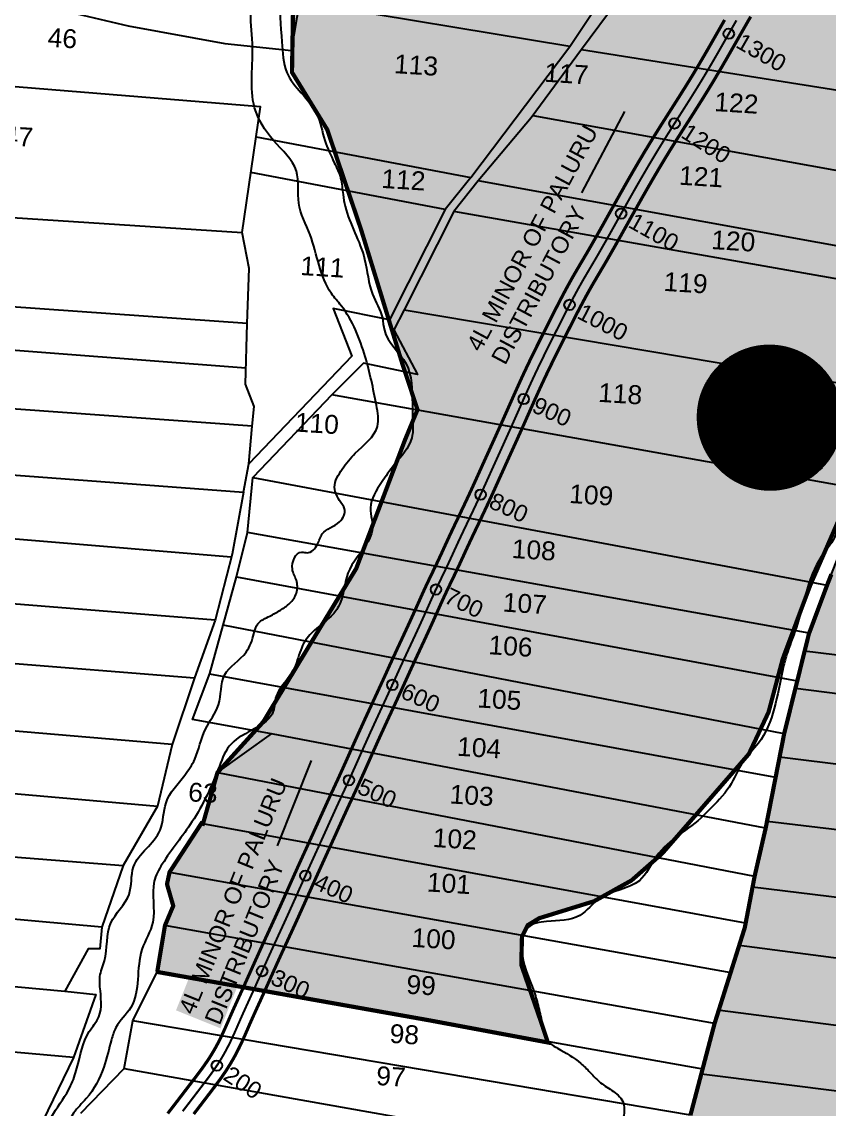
# Model space of a CAD drawing. Header units: inches. Extents: x 201618 to 222325, y 1599056 to 1612709.
# Drawn here: x 203274 to 204045, y 1603898 to 1604936 of the extents above; entities that cross this region are included whole.
import ezdxf
from ezdxf.enums import TextEntityAlignment as Align

# ---------------------------------------------------------------- set-up
doc = ezdxf.new("R2010")
doc.units = ezdxf.units.IN
doc.header["$LTSCALE"] = 15
doc.header["$MEASUREMENT"] = 0
doc.header["$PDMODE"] = 32
doc.header["$PDSIZE"] = 10
doc.linetypes.add('HIDDEN2', pattern=[0.1875, 0.125, -0.0625])
for name, color, linetype in [('CANAL1', 7, 'Continuous'), ('CHANAGE', 1, 'Continuous'), ('PAPER SIZE', 5, 'Continuous'), ('PLOTS', 7, 'Continuous'), ('PLOTS NO', 7, 'Continuous'), ('STREAMS', 4, 'Continuous'), ('STRUCTURE', 5, 'Continuous'), ('text2', 7, 'Continuous'), ('WUA-12', 3, 'Continuous')]:
    doc.layers.add(name, color=color, linetype=linetype)
doc.styles.get("Standard").update_dxf_attribs({"font": 'arial.ttf'})
doc.dimstyles.get("Standard").update_dxf_attribs({"dimtxt": 0.18, "dimasz": 0.18, "dimexe": 0.18, "dimexo": 0.0625, "dimgap": 0.09, "dimtad": 0, "dimtih": 1, "dimtoh": 1, "dimdec": 4, "dimzin": 0, "dimdsep": 46, "dimtxsty": 'Standard', "dimcen": 0.09, "dimadec": 0, "dimazin": 0, "dimtfac": 1, "dimtdec": 4, "dimtofl": 0, "dimtmove": 0, "dimatfit": 3, "dimfxl": 1, "dimtolj": 1, "dimtzin": 0, "dimarcsym": 0})

msp = doc.modelspace()

# ---------------------------------------------------------------- hatches: boundary and pattern name
at = {"layer": 'PLOTS NO', "true_color": 0xcd6928}
h = msp.add_hatch(color=32, dxfattribs=at)
h.dxf.hatch_style = 1
h.paths.add_polyline_path([(203403.4792078824, 1604029.39701466), (203407.1824912414, 1604051.564550071), (203410.8857746003, 1604073.732085483), (203418.7777385578, 1604092.390297798), (203412.7945276987, 1604113.123952558), (203415.2614670072, 1604124.584582208), (203445.6656952008, 1604171.164133166), (203447.1641747279, 1604170.701841444), (203460.9345724219, 1604219.497425245), (203504.6687471306, 1604267.857852661), (203552.2960156502, 1604346.64676595), (203593.416758652, 1604414.135818905), (203640.0955105792, 1604537.0888179), (203651.9200885177, 1604565.649756405), (203637.4677901696, 1604609.312010241), (203597.8248120887, 1604738.172796123), (203565.7625910353, 1604832.731697375), (203532.1234427077, 1604887.36589218), (203533.3563339828, 1604962.531453642), (203546.6227276933, 1605024.730323747), (203559.6650930821, 1605058.543409118), (203591.1861221789, 1605128.753587354), (203603.8401617464, 1605201.927362708), (203669.5448765063, 1605189.912603107), (203709.4349789368, 1605239.545501075), (203773.1200132027, 1605309.712803261), (203783.1825248426, 1605315.951525025), (203840.1960550935, 1605293.26265428), (203967.486658081, 1605174.47343919), (203963.3288480068, 1605160.039172192), (204084.7619576422, 1605108.771442004), (204268.3004919514, 1605039.390304793), (204342.5987214673, 1605014.337416892), (204313.4806561317, 1604913.383322049), (204392.2769839355, 1604858.147866791), (204221.1492143806, 1604898.371155323), (204206.5938174762, 1604848.671131577), (204181.4521370631, 1604850.070725363), (204160.2461851756, 1604774.222200753), (204149.4284195536, 1604735.529688087), (204141.1129486158, 1604705.787274004), (204132.7923303738, 1604676.026449267), (204129.035137501, 1604662.587885529), (204111.5862837322, 1604600.177585745), (204106.282893498, 1604582.36612948), (204093.8939198914, 1604540.75771452), (204078.5373414583, 1604489.182587467), (204074.3930174879, 1604481.998888515), (204057.2577628408, 1604467.96331112), (204026.9347347307, 1604398.502289399), (204000.5711528491, 1604328.017436372), (203987.0260671049, 1604277.151171261), (203968.2419310131, 1604237.297444165), (203937.5942076603, 1604202.055017652), (203885.4412021179, 1604142.28595133), (203856.1116004925, 1604116.595093012), (203820.5206748047, 1604096.832974895), (203768.122959521, 1604080.628467583), (203757.2478816032, 1604074.041007572), (203751.6456184046, 1604062.842508895), (203750.9865575409, 1604036.163701821), (203771.4195750773, 1603977.12433466), (203776.3227846615, 1603962.135643393), (203663.7789395435, 1603983.133733543)])
at = {"layer": 'PLOTS NO', "true_color": 0xa953a0}
h = msp.add_hatch(dxfattribs=at)
h.set_pattern_fill('ANSI31', color=215)
h.set_pattern_definition([(45, (0, 0), (-0.08838834764831843, 0.08838834764831845), [])])
edge = h.paths.add_edge_path()
edge.add_line((204408.4109965692, 1603888.136657689), (204433.9324360191, 1603811.506721493))
edge.add_line((204433.9324360191, 1603811.506721493), (204445.4355968093, 1603775.740724046))
edge.add_line((204445.4355968093, 1603775.740724046), (204434.4125129328, 1603733.967673386))
edge.add_line((204434.4125129328, 1603733.967673386), (204416.6790060716, 1603690.243345358))
edge.add_line((204416.6790060716, 1603690.243345358), (204402.9465899954, 1603629.211749332))
edge.add_line((204402.9465899954, 1603629.211749332), (204249.4489910212, 1603653.471326921))
edge.add_line((204249.4489910212, 1603653.471326921), (204076.0097736082, 1603677.431965334))
edge.add_line((204076.0097736082, 1603677.431965334), (203863.0870361079, 1603700.06354438))
edge.add_line((203863.0870361079, 1603700.06354438), (203865.8391801077, 1603710.79586893))
edge.add_line((203865.8391801077, 1603710.79586893), (203884.1530877058, 1603754.531800004))
edge.add_line((203884.1530877058, 1603754.531800004), (203896.6758693858, 1603797.74127863))
edge.add_line((203896.6758693858, 1603797.74127863), (203901.1617680297, 1603814.546502664))
edge.add_line((203901.1617680297, 1603814.546502664), (203908.5256327533, 1603842.133259804))
edge.add_line((203908.5256327533, 1603842.133259804), (203912.3886307081, 1603874.111298695))
edge.add_line((203912.3886307081, 1603874.111298695), (203912.4545904928, 1603892.76280801))
edge.add_line((203912.4545904928, 1603892.76280801), (203924.0786712045, 1603936.870452427))
edge.add_line((203924.0786712045, 1603936.870452427), (203935.5299873676, 1603980.322540721))
edge.add_line((203935.5299873676, 1603980.322540721), (203950.8646415207, 1604028.907185661))
edge.add_line((203950.8646415207, 1604028.907185661), (203959.0264238913, 1604054.766086331))
edge.add_line((203959.0264238913, 1604054.766086331), (203964.3427576362, 1604071.609778063))
edge.add_line((203964.3427576362, 1604071.609778063), (203965.1703212246, 1604075.933408108))
edge.add_line((203965.1703212246, 1604075.933408108), (203971.7646935178, 1604110.385898013))
edge.add_line((203971.7646935178, 1604110.385898013), (203973.7586715902, 1604120.803494466))
edge.add_line((203973.7586715902, 1604120.803494466), (203984.2462851453, 1604166.432018011))
edge.add_line((203984.2462851453, 1604166.432018011), (203985.5643405611, 1604173.152775778))
edge.add_line((203985.5643405611, 1604173.152775778), (203993.7943605193, 1604215.117605099))
edge.add_line((203993.7943605193, 1604215.117605099), (203997.538169686, 1604234.207268731))
edge.add_line((203997.538169686, 1604234.207268731), (204001.9201921612, 1604256.551178732))
edge.add_line((204001.9201921612, 1604256.551178732), (204012.7158218905, 1604300.059298786))
edge.add_line((204012.7158218905, 1604300.059298786), (204014.4659471045, 1604307.11258422))
edge.add_line((204014.4659471045, 1604307.11258422), (204021.4878099224, 1604335.41181809))
edge.add_line((204021.4878099224, 1604335.41181809), (204025.5086165238, 1604351.724800824))
edge.add_line((204025.5086165238, 1604351.724800824), (204042.9704707691, 1604398.41126031))
edge.add_line((204042.9704707691, 1604398.41126031), (204046.9885168455, 1604408.665841831))
edge.add_line((204046.9885168455, 1604408.665841831), (204069.9502530504, 1604467.267209586))
edge.add_line((204069.9502530504, 1604467.267209586), (204078.5373414583, 1604489.182587467))
edge.add_line((204078.5373414583, 1604489.182587467), (204093.8939198914, 1604540.75771452))
edge.add_line((204093.8939198914, 1604540.75771452), (204106.282893498, 1604582.36612948))
edge.add_line((204106.282893498, 1604582.36612948), (204111.5862837322, 1604600.177585745))
edge.add_line((204111.5862837322, 1604600.177585745), (204129.035137501, 1604662.587885529))
edge.add_line((204129.035137501, 1604662.587885529), (204141.1129486158, 1604705.787274004))
edge.add_line((204141.1129486158, 1604705.787274004), (204149.4284195536, 1604735.529688087))
edge.add_line((204149.4284195536, 1604735.529688087), (204160.2461851756, 1604774.222200753))
edge.add_line((204160.2461851756, 1604774.222200753), (204181.4521370631, 1604850.070725363))
edge.add_line((204181.4521370631, 1604850.070725363), (204206.5938174762, 1604848.671131577))
edge.add_line((204206.5938174762, 1604848.671131577), (204221.1492143806, 1604898.371155323))
edge.add_line((204221.1492143806, 1604898.371155323), (204392.2769839355, 1604858.147866791))
edge.add_line((204392.2769839355, 1604858.147866791), (204505.3822716055, 1604807.076459691))
edge.add_line((204505.3822716055, 1604807.076459691), (204510.082075437, 1604804.131471406))
edge.add_line((204510.082075437, 1604804.131471406), (204458.8038293647, 1604702.892391728))
edge.add_line((204458.8038293647, 1604702.892391728), (204428.8066438304, 1604619.868027927))
edge.add_line((204428.8066438304, 1604619.868027927), (204400.5401281941, 1604502.250266514))
edge.add_line((204400.5401281941, 1604502.250266514), (204375.1165398597, 1604400.280963843))
edge.add_line((204375.1165398597, 1604400.280963843), (204354.5196176071, 1604291.323992863))
edge.add_line((204354.5196176071, 1604291.323992863), (204353.7974534276, 1604218.062563812))
edge.add_line((204353.7974534276, 1604218.062563812), (204358.4977489732, 1604133.772619844))
edge.add_line((204358.4977489732, 1604133.772619844), (204362.1087337751, 1604037.414090835))
edge.add_line((204362.1087337751, 1604037.414090835), (204380.8605806378, 1603959.268444286))
edge.add_line((204380.8605806378, 1603959.268444286), (204406.4979007221, 1603892.863987248))
edge.add_line((204406.4979007221, 1603892.863987248), (204409.1349637005, 1603886.966938934))
at = {"layer": 'text2'}
h = msp.add_hatch(dxfattribs=at)
h.set_pattern_fill('ANSI31', color=5)
h.set_pattern_definition([(45, (13124.8868216023, -8120.45957725984), (-0.08838834764831845, 0.08838834764831845), [])])
edge = h.paths.add_edge_path()
edge.add_arc((203988.32004382, 1604558.151076754), 69.0505029340287, 0, 360)
h.paths.add_polyline_path([(203909.6570151706, 1604527.127884394), (204066.9830724694, 1604527.127884394), (204066.9830724694, 1604589.174269114), (203909.6570151706, 1604589.174269114)], flags=9)

# ---------------------------------------------------------------- linework, layer by layer
at = {"layer": 'CANAL1', "color": 200, "linetype": 'ByBlock', "ltscale": 40, "const_width": 3}
for points in [[(203413.5050415152, 1603894.40010785), (203416.678507264, 1603898.510029014), (203419.8465327952, 1603902.619138321), (203422.4579235684, 1603906.013271057), (203426.1594013922, 1603910.837075587), (203429.314685605, 1603914.95789526), (203432.4682849921, 1603919.080772697), (203435.6247069414, 1603923.207930503), (203437.6329020691, 1603925.832362513), (203441.9041707183, 1603931.429127473), (203444.9579239108, 1603935.499084355), (203447.9041811718, 1603939.540227565), (203452.0109931314, 1603945.483214986), (203453.4686847205, 1603947.716720133), (203456.0837404575, 1603951.92189926), (203458.5706863123, 1603956.177447665), (203460.9386211897, 1603960.490716371), (203463.7419787534, 1603965.97075629), (203465.3697029515, 1603969.358421577), (203467.4744024632, 1603973.940659849), (203469.540321772, 1603978.600926788), (203471.6031682441, 1603983.335815029), (203473.795558991, 1603988.359478954), (203475.8264296673, 1603992.936125579), (203477.9787429017, 1603997.715106099), (203480.1394323632, 1604002.467595084), (203482.2994156201, 1604007.200887957), (203484.1430270039, 1604011.247265121), (203486.5807346281, 1604016.628480218), (203488.7091043647, 1604021.351508684), (203490.8362127502, 1604026.0859223), (203492.9617292532, 1604030.822389801), (203494.389105304, 1604034.00195997), (203497.2285947741, 1604040.314559925), (203499.371793723, 1604045.0629418), (203501.5240348323, 1604049.812777672), (203504.7273488967, 1604056.839316031), (203505.8561302829, 1604059.30145027), (203508.0301572434, 1604064.027644548), (203510.2097087469, 1604068.754424163), (203512.3832410414, 1604073.467927657), (203515.1845971337, 1604079.560772763), (203516.7051083159, 1604082.88345999), (203518.8521304311, 1604087.595874578), (203520.9904637996, 1604092.312038638), (203523.1211697229, 1604097.032664698), (203525.467922839, 1604102.254830466), (203527.3661625094, 1604106.494178968), (203529.483736132, 1604111.231767623), (203531.6044915557, 1604115.975767072), (203533.7355088757, 1604120.732063776), (203535.696167451, 1604125.09027705), (203538.0250433382, 1604130.238085653), (203540.1806139164, 1604134.980881213), (203542.3374247556, 1604139.71359863), (203544.4955840817, 1604144.444391735), (203546.0638398998, 1604147.883522099), (203548.800074556, 1604153.894077234), (203550.9462130534, 1604158.617790788), (203553.0899127782, 1604163.343981709), (203555.2309421124, 1604168.071744356), (203556.3837735915, 1604170.620353337), (203559.5093123345, 1604177.534572166), (203561.65899965, 1604182.281178641), (203563.8192439178, 1604187.03143769), (203566.7559419161, 1604193.438925934), (203568.1820519855, 1604196.524559325), (203570.3747078805, 1604201.245510691), (203572.570452285, 1604205.963394319), (203574.7488277125, 1604210.654904515), (203577.2615067421, 1604216.107434078), (203579.0521705415, 1604220.034812279), (203581.179012269, 1604224.741616331), (203583.2959382621, 1604229.461443596), (203585.4098950292, 1604234.197918965), (203587.4641304268, 1604238.811557346), (203589.6332891791, 1604243.683322055), (203591.7556655838, 1604248.441063481), (203593.8855966597, 1604253.198577418), (203596.0269276409, 1604257.956200362), (203597.7205935684, 1604261.696123558), (203600.3530699008, 1604267.464184679), (203602.5326054781, 1604272.205681178), (203604.7175759674, 1604276.936436856), (203606.9044812812, 1604281.656385079), (203609.0942929143, 1604286.37507354), (203611.2816318756, 1604291.088313539), (203613.4611616297, 1604295.792000121), (203615.6328384084, 1604300.493393205), (203618.6753817957, 1604307.119263033), (203619.9453969951, 1604309.902334945), (203622.0932848317, 1604314.626089645), (203624.2386850284, 1604319.351859384), (203626.3973165207, 1604324.098164454), (203629.0441313398, 1604329.882812331), (203630.7550218241, 1604333.591567343), (203632.9509689494, 1604338.322650328), (203635.1498348377, 1604343.039512621), (203637.3506847499, 1604347.753085883), (203639.6091597012, 1604352.595759389), (203641.7244424491, 1604357.148129026), (203643.8949169124, 1604361.843849188), (203646.0510907823, 1604366.540158563), (203648.1911929123, 1604371.239735285), (203649.977655367, 1604375.197445095), (203652.4279272272, 1604380.674454642), (203654.5476235102, 1604385.422922435), (203656.6930633551, 1604390.198164546), (203658.8729959108, 1604394.980824438), (203660.3348589103, 1604398.132229127), (203663.3684234476, 1604404.521127181), (203665.6438595713, 1604409.234472742), (203667.9011869205, 1604413.897156914), (203671.1635339672, 1604420.709652477), (203672.3213793434, 1604423.172086199), (203674.4890985308, 1604427.843581961), (203676.6457747436, 1604432.541784283), (203678.8103804123, 1604437.271830506), (203681.5967834979, 1604443.323355918), (203683.2047224889, 1604446.773498176), (203685.4324914569, 1604451.506326501), (203687.6712196547, 1604456.223182562), (203689.9118237652, 1604460.921508736), (203692.3469421983, 1604466.021372334), (203694.3813784308, 1604470.290914559), (203696.6004119692, 1604474.967110173), (203698.8048553136, 1604479.64152874), (203700.9917939871, 1604484.317007103), (203702.9364910344, 1604488.514813289), (203705.3053887649, 1604493.685496101), (203707.4423180152, 1604498.392184402), (203709.5771022698, 1604503.118632365), (203711.7097099382, 1604507.849097894), (203713.2301318643, 1604511.218332912), (203716.0004602396, 1604517.337315398), (203718.1510414622, 1604522.073303519), (203720.3042179503, 1604526.808032524), (203722.4565982487, 1604531.538887224), (203724.6063644917, 1604536.266717668), (203726.7517029183, 1604540.992372144), (203728.8879693807, 1604545.710437059), (203731.0175399282, 1604550.430957438), (203733.8417334786, 1604556.726486264), (203735.2490370229, 1604559.881249227), (203737.357020056, 1604564.623715933), (203739.4604476612, 1604569.366514383), (203741.5675616078, 1604574.117114094), (203743.6860382272, 1604578.88168976), (203745.8145528191, 1604583.646059184), (203747.959069071, 1604588.412416539), (203750.123734434, 1604593.178805479), (203752.3124358962, 1604597.942648577), (203754.4269030945, 1604602.483621011), (203756.7741695872, 1604607.448780686), (203759.0427238829, 1604612.179406408), (203761.3308679938, 1604616.893048367), (203763.6358547618, 1604621.591792852), (203765.9546565659, 1604626.277113343), (203768.2842572089, 1604630.950479152), (203770.621651665, 1604635.613354895), (203772.9616738605, 1604640.262884392), (203775.3071079009, 1604644.911984863), (203776.6573300758, 1604647.586168076), (203780.0022723614, 1604654.204771035), (203782.3645372642, 1604658.859421317), (203784.7437800298, 1604663.516771021), (203787.1454406754, 1604668.174540111), (203789.5746793292, 1604672.829814812), (203792.0366882594, 1604677.479662307), (203794.5366904819, 1604682.121128035), (203797.0821835675, 1604686.755320758), (203800.1477096146, 1604692.202864869), (203802.3066790912, 1604695.950987693), (203804.9607982019, 1604700.484888626), (203807.6212982073, 1604704.982237298), (203810.2705324311, 1604709.4478193), (203812.8774361956, 1604713.862924796), (203815.4915954468, 1604718.338727289), (203818.0685199054, 1604722.799409397), (203820.6305100927, 1604727.276330019), (203823.1804611613, 1604731.767772534), (203825.7213224175, 1604736.27208779), (203828.2560540937, 1604740.787619239), (203830.7895091378, 1604745.316066535), (203833.3192904631, 1604749.846144099), (203835.8518935518, 1604754.382426099), (203837.4179164301, 1604757.18492129), (203840.9386834408, 1604763.470696201), (203843.4930389607, 1604768.014559204), (203846.0554914172, 1604772.555742817), (203848.6277686293, 1604777.094425735), (203851.2110733579, 1604781.629848158), (203853.8066102684, 1604786.161249186), (203856.4155858956, 1604790.687866751), (203859.0392086028, 1604795.208937545), (203861.678688536, 1604799.723696938), (203864.3352375712, 1604804.231378891), (203867.0100692558, 1604808.731215862), (203869.7043987422, 1604813.222438704), (203872.4197534705, 1604817.704789542), (203875.2937294884, 1604822.399035089), (203877.9129398531, 1604826.632296169), (203880.6844606079, 1604831.071462932), (203883.4676719086, 1604835.495534305), (203886.2589286481, 1604839.906039303), (203889.0549092616, 1604844.304994271), (203891.8510286007, 1604848.692402452), (203894.6485297945, 1604853.077380726), (203897.4381835565, 1604857.452587902), (203900.2201161166, 1604861.825325248), (203902.9903679679, 1604866.196457327), (203905.7456987492, 1604870.56794554), (203908.482882058, 1604874.941742748), (203911.1953529796, 1604879.314388891), (203915.1791155041, 1604885.822742904), (203916.5522112618, 1604888.093886506), (203919.1988869656, 1604892.512125783), (203921.8238881694, 1604896.942652388), (203924.4334764676, 1604901.389787439), (203927.0303617265, 1604905.85190028), (203929.6172632861, 1604910.327353357), (203932.1969102513, 1604914.814502714), (203934.7720417194, 1604919.3116984), (203937.346588387, 1604923.819353304), (203939.9194036139, 1604928.328966481), (203942.4959825207, 1604932.843642546), (203945.0825522224, 1604937.367750316)], [(203438.3170764316, 1603893.827728943), (203442.032698945, 1603898.669966981), (203445.1942728042, 1603902.799000968), (203448.3539312409, 1603906.929795648), (203451.5111946781, 1603911.058053656), (203453.5240979309, 1603913.688637487), (203457.8527000603, 1603919.360528138), (203461.0379346939, 1603923.605719809), (203464.2140720698, 1603927.962171013), (203468.6150068686, 1603934.330785014), (203470.3369211235, 1603936.969137585), (203473.2126717136, 1603941.593530933), (203475.9734876159, 1603946.317713283), (203478.6110269033, 1603951.122074998), (203481.6610212466, 1603957.08424371), (203483.4718459524, 1603960.852982912), (203485.7044463461, 1603965.713680088), (203487.85021169, 1603970.554062404), (203489.9386179626, 1603975.34761851), (203492.101441009, 1603980.303521046), (203494.0850000181, 1603984.773548975), (203496.2000772625, 1603989.469850976), (203498.3402790314, 1603994.177276783), (203500.4944357874, 1603998.897801717), (203502.3519729961, 1604002.974734879), (203504.8067434092, 1604008.393615911), (203506.9478005614, 1604013.144798801), (203509.0795103378, 1604017.889453968), (203511.2086449948, 1604022.633979337), (203512.634894696, 1604025.81104003), (203515.4630463327, 1604032.098420914), (203517.5949489023, 1604036.821775004), (203519.7316691327, 1604041.537357452), (203522.9166511033, 1604048.523683969), (203524.0312826944, 1604050.95495422), (203526.1999990029, 1604055.669603484), (203528.3718696248, 1604060.379705526), (203530.5499256025, 1604065.103019033), (203533.3634028663, 1604071.222227236), (203534.8982545458, 1604074.576251942), (203537.0597311072, 1604079.320392027), (203539.212617179, 1604084.068652549), (203541.357069025, 1604088.819733004), (203543.7160771611, 1604094.069169534), (203545.619815597, 1604098.320798458), (203547.7427889518, 1604103.070457058), (203549.8630941658, 1604107.813449342), (203551.9810447033, 1604112.540564799), (203553.926832549, 1604116.86572295), (203556.2399086236, 1604121.978607231), (203558.3840829478, 1604126.696328176), (203560.5366686708, 1604131.419774366), (203562.6915953759, 1604136.14347775), (203564.2611601002, 1604139.585477901), (203567.002647933, 1604145.60756274), (203569.1549958202, 1604150.344929726), (203571.3038663992, 1604155.082511289), (203573.4497974666, 1604159.821089256), (203574.6062264085, 1604162.377646662), (203577.7337682738, 1604169.2962953), (203579.8712651468, 1604174.015972845), (203582.0128848774, 1604178.725277556), (203584.9240580839, 1604185.077074066), (203586.3289667623, 1604188.116834616), (203588.5137341321, 1604192.8208014), (203590.7028409508, 1604197.524408523), (203592.9008699858, 1604202.258227169), (203595.4424932579, 1604207.773565922), (203597.2639309886, 1604211.768439131), (203599.4161598686, 1604216.531426185), (203601.5519902706, 1604221.293402086), (203603.6734293503, 1604226.046642126), (203605.7348695732, 1604230.676442654), (203607.904045939, 1604235.548246921), (203610.0152642278, 1604240.280963165), (203612.1316020207, 1604245.008114508), (203614.2553153494, 1604249.726594439), (203615.9274064316, 1604253.418876442), (203618.5364754912, 1604259.135649512), (203620.6971198193, 1604263.836048819), (203622.8694385711, 1604268.539411779), (203625.0512621096, 1604273.248392122), (203627.2359492157, 1604277.956029257), (203629.4232091561, 1604282.669098981), (203631.612708742, 1604287.394293348), (203633.7988220172, 1604292.126939539), (203636.8606182042, 1604298.794736967), (203638.1460617344, 1604301.611618045), (203640.2995592523, 1604306.347709869), (203642.4498958671, 1604311.084344655), (203644.5934364703, 1604315.797457316), (203647.2178686602, 1604321.533187669), (203648.9059741663, 1604325.192550915), (203651.0850814246, 1604329.887353059), (203653.276937121, 1604334.589177551), (203655.4726020863, 1604339.291637304), (203657.7408402987, 1604344.155240611), (203659.8704944092, 1604348.73853933), (203662.06010672, 1604353.475663332), (203664.2398645173, 1604358.22334028), (203666.4065128495, 1604362.981211377), (203668.220344633, 1604366.999554905), (203670.6842540607, 1604372.507048043), (203672.8007949029, 1604377.24843086), (203674.914216319, 1604381.952407514), (203677.0440666632, 1604386.625189609), (203678.4401410897, 1604389.634770873), (203681.4075190995, 1604395.884275494), (203683.6500523213, 1604400.529465881), (203685.9211388461, 1604405.220570694), (203689.2324660328, 1604412.135347523), (203690.4419947393, 1604414.707698145), (203692.6483513049, 1604419.462458543), (203694.8270582159, 1604424.208653548), (203696.9868424635, 1604428.928164113), (203699.7442165021, 1604434.916644082), (203701.3165382211, 1604438.290362636), (203703.5144102546, 1604442.959675821), (203705.7314682263, 1604447.630874112), (203707.9641005159, 1604452.312484162), (203710.3950578017, 1604457.403627666), (203712.4432991047, 1604461.70212665), (203714.6794969192, 1604466.414492745), (203716.9076474908, 1604471.139181375), (203719.1235586746, 1604475.876600361), (203721.1015089656, 1604480.146186711), (203723.5022221036, 1604485.386314217), (203725.6613210494, 1604490.141832328), (203727.8041390513, 1604494.886067141), (203729.9425092527, 1604499.629302935), (203731.4548681357, 1604502.980667088), (203734.2155196473, 1604509.078275733), (203736.3614704719, 1604513.804066838), (203738.5100572095, 1604518.528695782), (203740.6610391559, 1604523.256476267), (203742.8126020177, 1604527.988256751), (203744.9629273964, 1604532.72488746), (203747.1130272809, 1604537.473480495), (203749.2568934622, 1604542.225689343), (203752.0982665214, 1604548.559513736), (203753.5195377207, 1604551.745588097), (203755.6329362889, 1604556.500238485), (203757.7430809498, 1604561.258165597), (203759.8498771955, 1604566.008048996), (203761.953795956, 1604570.739863066), (203764.0643091932, 1604575.463939084), (203766.1836004807, 1604580.174231956), (203768.3156696291, 1604584.868847106), (203770.4647769118, 1604589.546511041), (203772.5330969055, 1604593.98837899), (203774.8317862301, 1604598.850783653), (203777.0557379492, 1604603.488399436), (203779.3049683873, 1604608.121878122), (203781.576300224, 1604612.752016607), (203783.866836602, 1604617.380224593), (203786.1736692402, 1604622.007915958), (203788.493878686, 1604626.636509268), (203790.8267065349, 1604631.271743889), (203793.1634442028, 1604635.903585789), (203794.5106699243, 1604638.571831924), (203797.8445864323, 1604645.168615124), (203800.1871668235, 1604649.784478682), (203802.5371375381, 1604654.384528568), (203804.899115782, 1604658.965337799), (203807.2779986497, 1604663.524113122), (203809.6786510959, 1604668.058080334), (203812.1059073276, 1604672.564486973), (203814.5623269967, 1604677.036517253), (203817.5282903854, 1604682.307135131), (203819.6021954105, 1604685.907580086), (203822.1976971095, 1604690.341347782), (203824.8284860959, 1604694.788472507), (203827.4819543691, 1604699.261191475), (203830.1235638044, 1604703.735075204), (203832.7856838593, 1604708.292993232), (203835.4068424458, 1604712.83024506), (203838.0060914275, 1604717.372273138), (203840.5865399093, 1604721.917433303), (203843.1512428425, 1604726.464013925), (203845.7032442521, 1604731.01031077), (203848.2436954479, 1604735.551263401), (203850.7809977741, 1604740.094796614), (203853.3146600059, 1604744.632975459), (203854.8720835699, 1604747.42007871), (203858.3803602315, 1604753.683554071), (203860.9192517286, 1604758.199908609), (203863.464596729, 1604762.710774352), (203866.0170439171, 1604767.214467965), (203868.5777670354, 1604771.710244604), (203871.1479379219, 1604776.197360526), (203873.7287265454, 1604780.675073156), (203876.3213010459, 1604785.142641157), (203878.9268277809, 1604789.599324519), (203881.5464713779, 1604794.044384636), (203884.1813947928, 1604798.477084407), (203886.8327593767, 1604802.896688335), (203889.501414193, 1604807.301949654), (203892.3262705116, 1604811.915964911), (203894.8994239942, 1604816.074787218), (203897.6313581165, 1604820.450547757), (203900.3820043849, 1604824.822855175), (203903.1484501925, 1604829.194156062), (203905.9274593909, 1604833.566409668), (203908.7170594144, 1604837.943588351), (203911.5094494207, 1604842.320550833), (203914.3073009823, 1604846.708613903), (203917.103930156, 1604851.104451892), (203919.8967387347, 1604855.511175839), (203922.6824093662, 1604859.930799941), (203925.4576107393, 1604864.365346936), (203928.2223500551, 1604868.822252486), (203932.265884496, 1604875.428257096), (203933.6884418327, 1604877.781211708), (203936.3809081622, 1604882.275891759), (203939.0520415093, 1604886.784281066), (203941.7011257105, 1604891.298723139), (203944.3309963304, 1604895.817513263), (203946.9444794598, 1604900.338953621), (203949.5443914244, 1604904.861352793), (203952.1335385579, 1604909.383025362), (203954.7135355946, 1604913.900223065), (203957.2910746055, 1604918.418111475), (203959.8662059006, 1604922.930250607), (203962.438247796, 1604927.428936269), (203965.0153072412, 1604931.921887879), (203967.5985738097, 1604936.404722028), (203969.9496904631, 1604940.461256452)]]:
    msp.add_lwpolyline(points, dxfattribs=at)
at = {"layer": 'CANAL1', "color": 1, "linetype": 'HIDDEN2', "ltscale": 15, "const_width": 2}
msp.add_lwpolyline([(203427.7660844342, 1603896.513345839), (203430.3875, 1603899.9205), (203434.0960501686, 1603904.753521284), (203437.2544792046, 1603908.878448114), (203440.4111081165, 1603913.005284172), (203443.5679508097, 1603917.13299208), (203445.5785, 1603919.7605), (203449.8784353893, 1603925.394827805), (203452.9979293024, 1603929.552402082), (203456.0591266208, 1603933.751199289), (203460.313, 1603939.907), (203461.902802922, 1603942.342928859), (203464.6482060855, 1603946.757715097), (203467.2720869641, 1603951.247580474), (203469.7748240465, 1603955.806395685), (203472.7015, 1603961.5275), (203474.420774452, 1603965.105702244), (203476.5894244047, 1603969.827169969), (203478.695266731, 1603974.577494596), (203480.7708931034, 1603979.34171677), (203482.9485, 1603984.3315), (203484.9557148427, 1603988.854837277), (203487.0894100821, 1603993.592478538), (203489.2398556973, 1603998.322435934), (203491.3969257038, 1604003.049344837), (203493.2475, 1604007.111), (203495.6937390186, 1604012.511048065), (203497.828452463, 1604017.248153743), (203499.957861544, 1604021.987688134), (203502.085187124, 1604026.728184569), (203503.512, 1604029.9065), (203506.3458205534, 1604036.206490419), (203508.4833713126, 1604040.942358402), (203510.6278519825, 1604045.675067562), (203513.822, 1604052.6815), (203514.9437064886, 1604055.128202245), (203517.1150781231, 1604059.848624016), (203519.2907891858, 1604064.567064845), (203521.4665833219, 1604069.285473345), (203524.274, 1604075.3915), (203525.8016814309, 1604078.729855966), (203527.9559307692, 1604083.458133302), (203530.1015404893, 1604088.190345593), (203532.239119374, 1604092.926198851), (203534.592, 1604098.162), (203536.4929890532, 1604102.407488713), (203538.6132625419, 1604107.15111234), (203540.7337928607, 1604111.894608207), (203542.8582767895, 1604116.636314287), (203544.8115, 1604120.978), (203547.1324759809, 1604126.108346442), (203549.2823484321, 1604130.838604694), (203551.4370467132, 1604135.566686498), (203553.5935897288, 1604140.293934743), (203555.1625, 1604143.7345), (203557.9013612445, 1604149.750819987), (203560.0506044368, 1604154.481360257), (203562.1968895887, 1604159.213246499), (203564.3403697895, 1604163.946416806), (203565.495, 1604166.499), (203568.6215403042, 1604173.415433733), (203570.7651323984, 1604178.148575743), (203572.9160643976, 1604182.878357623), (203575.84, 1604189.258), (203577.2555093739, 1604192.32069697), (203579.4442210063, 1604197.033156046), (203581.6366466179, 1604201.743901421), (203583.8248488492, 1604206.456565842), (203586.352, 1604211.9405), (203588.1580507651, 1604215.901625705), (203590.2975860688, 1604220.636521258), (203592.4239642664, 1604225.377422841), (203594.5416621898, 1604230.122280545), (203596.5995, 1604234.744), (203598.768667559, 1604239.615784488), (203600.8854649058, 1604244.361013323), (203603.0085993402, 1604249.103345963), (203605.1411214952, 1604253.8413974), (203606.824, 1604257.5575), (203609.444772696, 1604263.299917096), (203611.6148626487, 1604268.020864999), (203613.7935072693, 1604272.737924317), (203615.9778716954, 1604277.452388601), (203618.165121065, 1604282.165551398), (203620.3524205158, 1604286.87870626), (203622.5369351858, 1604291.593146735), (203624.7158302128, 1604296.310166372), (203627.768, 1604302.957), (203629.0457293647, 1604305.756976495), (203631.196422042, 1604310.486899757), (203633.3442904477, 1604315.21810202), (203635.4953764955, 1604319.947810885), (203638.131, 1604325.708), (203639.8304979952, 1604329.392059129), (203642.018025187, 1604334.105001693), (203644.2133859794, 1604338.814345086), (203646.4116434181, 1604343.522361594), (203648.675, 1604348.3755), (203650.7974684291, 1604352.943334178), (203652.9775118162, 1604357.65975626), (203655.1454776498, 1604362.381749422), (203657.2988528809, 1604367.110473331), (203659.099, 1604371.0985), (203661.5560906439, 1604376.590751342), (203663.6742092065, 1604381.335676647), (203665.803639837, 1604386.07528603), (203667.958531287, 1604390.803007024), (203669.3875, 1604393.8835), (203672.3879712735, 1604400.202701338), (203674.6469559463, 1604404.881969312), (203676.9111628833, 1604409.558863804), (203680.198, 1604416.4225), (203681.3816870413, 1604418.939892172), (203683.5687249178, 1604423.653020252), (203685.7364164797, 1604428.375218915), (203687.8986114379, 1604433.09999731), (203690.6705, 1604439.12), (203692.260630355, 1604442.531930406), (203694.4734508558, 1604447.233001161), (203696.7013439405, 1604451.927028337), (203698.9379621406, 1604456.616996449), (203701.371, 1604461.7125), (203703.4123387678, 1604465.996520604), (203705.6399544442, 1604470.690801459), (203707.8562514022, 1604475.390355058), (203710.0576763308, 1604480.096803732), (203712.019, 1604484.3305), (203714.4038054343, 1604489.535905159), (203716.5518195323, 1604494.267008365), (203718.6906206605, 1604499.002349753), (203720.8261095955, 1604503.739200414), (203722.3425, 1604507.0995), (203725.1079899435, 1604513.207795566), (203727.2562559671, 1604517.938685178), (203729.4071375799, 1604522.668364153), (203731.5588187023, 1604527.397681745), (203733.7094832547, 1604532.12748721), (203735.8573151574, 1604536.858629802), (203738.0004983308, 1604541.591958777), (203740.1372166952, 1604546.328323391), (203742.97, 1604552.643), (203744.3842873718, 1604555.813418662), (203746.4949781724, 1604560.561977209), (203748.6017643055, 1604565.31233999), (203750.7087194016, 1604570.062581545), (203752.8199170916, 1604574.810776413), (203754.9394310061, 1604579.554999134), (203757.0713347759, 1604584.293324247), (203759.2197020316, 1604589.023826292), (203761.388606404, 1604593.744579809), (203763.48, 1604598.236), (203765.8029779087, 1604603.149782169), (203768.049230916, 1604607.833902922), (203770.3179181905, 1604612.507463245), (203772.6060774929, 1604617.171904729), (203774.9107465839, 1604621.828668968), (203777.2289632246, 1604626.479197555), (203779.5577651755, 1604631.124932081), (203781.8941901977, 1604635.767314141), (203784.2352760519, 1604640.407785326), (203785.584, 1604643.079), (203788.9234293968, 1604649.68669308), (203791.2758520438, 1604654.321949999), (203793.640458784, 1604658.950649795), (203796.0222782287, 1604663.569938955), (203798.4263389895, 1604668.176963967), (203800.8576696777, 1604672.768871321), (203803.3212989047, 1604677.342807504), (203805.8222552821, 1604681.895919005), (203808.838, 1604687.255), (203810.9544372509, 1604690.92928389), (203813.5792476557, 1604695.413118204), (203816.2248921516, 1604699.885354902), (203818.8762434001, 1604704.354505388), (203821.5005, 1604708.799), (203824.1386396531, 1604713.31586026), (203826.7376811756, 1604717.814827228), (203829.3183007601, 1604722.324301578), (203831.8835005353, 1604726.842602918), (203834.43628263, 1604731.368050857), (203836.9796491729, 1604735.898965004), (203839.5166022929, 1604740.433664968), (203842.0501441186, 1604744.970470357), (203844.5832767789, 1604749.507700779), (203846.145, 1604752.3025), (203849.6595218362, 1604758.577125136), (203852.2061453447, 1604763.107233906), (203854.7600440731, 1604767.633258585), (203857.3224062732, 1604772.15444685), (203859.8944201967, 1604776.670046381), (203862.4772740952, 1604781.179304856), (203865.0721562205, 1604785.681469953), (203867.6802548244, 1604790.175789351), (203870.3027581585, 1604794.661510729), (203872.9408544746, 1604799.137881763), (203875.5957320243, 1604803.604150134), (203878.2685790595, 1604808.05956352), (203880.9605838318, 1604812.503369598), (203883.81, 1604817.1575), (203886.4061819236, 1604821.353541694), (203889.1579093622, 1604825.761005344), (203891.9248381467, 1604830.15919474), (203894.7036894203, 1604834.550097682), (203897.4911843262, 1604838.935701969), (203900.2840440076, 1604843.317995402), (203903.0789896076, 1604847.69896578), (203905.8727422694, 1604852.080600902), (203908.6620231363, 1604856.46488857), (203911.4435533513, 1604860.853816583), (203914.2140540577, 1604865.24937274), (203916.9702463986, 1604869.653544842), (203919.7088515173, 1604874.068320689), (203923.7225, 1604880.6255), (203925.1203265472, 1604882.937549107), (203927.7898975639, 1604887.394008771), (203930.4379648394, 1604891.863466727), (203933.0673010891, 1604896.344255289), (203935.6806790284, 1604900.834706772), (203938.2808713729, 1604905.333153489), (203940.8706508378, 1604909.837927754), (203943.4527901387, 1604914.347361881), (203946.0300619908, 1604918.859788184), (203948.6052391097, 1604923.373538978), (203951.1810942107, 1604927.886946576), (203953.7604000092, 1604932.398343293), (203956.3459292207, 1604936.906061441)], dxfattribs=at)
at = {"layer": 'CHANAGE'}
for p in [(203949.0652433433, 1604924.179557377), (203897.302870286, 1604838.639424885), (203846.3270914921, 1604752.627595676), (203797.0837277227, 1604665.604049094), (203753.2379037148, 1604575.746378497), (203712.1354380244, 1604484.584653686), (203669.5042005601, 1604394.129279502), (203627.8811354686, 1604303.204921556), (203586.4642646319, 1604212.186724707), (203544.9228678408, 1604121.224170409), (203503.6224833777, 1604030.152120429), (203460.4258255457, 1603940.079873631)]:
    msp.add_point(p, dxfattribs=at)
at = {"layer": 'PLOTS'}
for points in [[(203962.3584398676, 1605148.139250115), (203909.2581173351, 1605057.193144034), (203876.5025546538, 1605001.091961664), (203808.6248673916, 1604909.11403435), (203760.582344321, 1604844.013824352), (203709.8998943657, 1604783.894743683), (203686.6932631176, 1604754.572473169), (203639.0474891266, 1604660.862347428), (203629.4266301721, 1604641.939957742), (203651.9562429129, 1604599.257139097), (203600.4082203128, 1604610.144957314), (203570.285871423, 1604579.699504246), (203494.8850850752, 1604501.085582688), (204042.9704707691, 1604398.41126031), (204078.5373414583, 1604489.182587467), (203570.285871423, 1604579.699504246)], [(203278.3558919218, 1604954.735364787), (203375.6702953579, 1604931.586494954), (203467.8605798339, 1604914.954045943), (203531.8017454008, 1604908.073401672), (203539.4996426509, 1604954.834706886), (203546.6227276933, 1605024.730323747), (203559.6650930821, 1605058.543409118)], [(203497.7759095771, 1604825.951882784), (203702.913092191, 1604786.98369569), (203797.246038607, 1604912.075321388), (203856.174452617, 1605000.399918359)], [(203797.246038607, 1604912.075321388), (203539.4469286992, 1604954.514493053)], [(203808.6248673916, 1604909.11403435), (204181.4521370631, 1604850.070725363)], [(202952.4245910127, 1604769.178356503), (203484.4398154454, 1604734.697220275), (203501.9266575749, 1604854.354134895), (203099.6687366907, 1604887.295408972)], [(203762.121620772, 1604846.099626966), (204160.2461851756, 1604774.222200753)], [(203678.2156472105, 1604756.472359541), (203492.8006446866, 1604791.907723078)], [(203702.913092191, 1604786.98369569), (203678.2156472105, 1604756.472359541), (203625.2997957602, 1604651.33992611), (203571.5343017953, 1604662.026417901), (203589.205107565, 1604616.742594789), (203490.8606161814, 1604514.000125743), (203494.1571893574, 1604549.901214696), (203495.8922565041, 1604568.796836496), (203487.6610917599, 1604590.111942506), (203489.4171313029, 1604647.793899837), (203491.3249287527, 1604700.217190506), (203484.4398154454, 1604734.697220275)], [(204141.1129486158, 1604705.787274004), (203709.8998943657, 1604783.894743683)], [(204132.7923303738, 1604676.026449267), (203686.6932631176, 1604754.572473169)], [(203489.4171313029, 1604647.793899837), (202935.7390189675, 1604686.937994691)], [(203639.0474891266, 1604660.862347428), (204106.282893498, 1604582.36612948)], [(202927.5193329507, 1604648.32283876), (203488.1267570431, 1604605.408001813)], [(203494.1571893574, 1604549.901214696), (202915.4248458558, 1604591.50430529)], [(202902.4602370241, 1604530.598038239), (203485.684020583, 1604487.023730305), (203490.8606161814, 1604514.000125743)], [(203330.5847103558, 1603894.566094617), (203371.9120246655, 1603937.352723845), (203380.0667401017, 1603982.827934219), (203403.4792078824, 1604029.39701466), (203410.8857746003, 1604073.732085483), (203418.7777385578, 1604092.390297798), (203412.7945276987, 1604113.123952558), (203415.2614670072, 1604124.584582208), (203445.6656952008, 1604171.164133166), (203447.1641747279, 1604170.701841444), (203460.9345724219, 1604219.497425245), (203512.6426171802, 1604256.407906322), (203437.2328273913, 1604270.049351212), (203453.5703258567, 1604313.87755027), (203479.258458696, 1604406.091965241), (203489.5084556689, 1604448.371984941), (203494.8850850752, 1604501.085582688)], [(203485.684020583, 1604487.023730305), (203474.8663084019, 1604427.918586014), (203458.9290162826, 1604364.781275964), (203438.9131860945, 1604309.73699387), (203417.7041585773, 1604246.255391505), (203403.7511093745, 1604187.429613618), (203371.0738707113, 1604130.811967853), (203350.7019166925, 1604072.051402159), (203348.6836478548, 1604051.324245065), (203337.4881714533, 1604051.358128862), (203315.3187351038, 1604011.047970433), (203344.7729282805, 1604007.769643051), (203323.618451634, 1603947.749520866), (203294.2948869753, 1603887.42047352)], [(202890.4243066284, 1604474.054597523), (203474.2016827681, 1604425.285599532)], [(204025.8475546224, 1604352.630994381), (203489.5084556689, 1604448.371984941)], [(203458.9290162826, 1604364.781275964), (202877.111183496, 1604411.511049676)], [(203479.258458696, 1604406.091965241), (204014.4659471045, 1604307.11258422)], [(204042.9704707691, 1604398.41126031), (204025.5086165238, 1604351.724800824), (204021.4878099224, 1604335.41181809), (204001.9201921612, 1604256.551178732), (203984.2462851453, 1604166.432018011), (203973.7586715902, 1604120.803494466), (203964.3427576362, 1604071.609778063), (203950.8646415207, 1604028.907185661), (203935.5299873676, 1603980.322540721), (203924.0786712045, 1603936.870452427), (203912.4545904928, 1603892.76280801)], [(204001.9201921612, 1604256.551178732), (203466.4143922764, 1604359.984757755)], [(202865.2090380491, 1604355.596115529), (203438.9131860945, 1604309.73699387)], [(204593.8222925154, 1604265.332958811), (204021.4878099224, 1604335.41181809)], [(203453.4793587073, 1604313.63351497), (203993.7943605193, 1604215.117605099)], [(203417.7041585773, 1604246.255391505), (202852.175846288, 1604294.367653628)], [(204012.7158218905, 1604300.059298786), (204583.1276617627, 1604227.339853684)], [(203984.2462851453, 1604166.432018011), (203512.6426171802, 1604256.407906322)], [(202839.9879914745, 1604237.110489167), (203403.7511093745, 1604187.429613618)], [(204565.1666995611, 1604163.532814351), (203997.538169686, 1604234.207268731)], [(203460.9345724219, 1604219.497425245), (203973.7586715902, 1604120.803494466)], [(202841.4285866037, 1604172.4943007), (203371.0738707113, 1604130.811967853)], [(203965.1703212246, 1604075.933408108), (203447.1641747279, 1604170.701841444)], [(203985.5643405611, 1604173.152775778), (204551.6560779558, 1604105.642634817)], [(203415.2614670072, 1604124.584582208), (203950.8646415207, 1604028.907185661)], [(203350.7019166925, 1604072.051402159), (202859.1465040316, 1604116.4346907)], [(204530.9467790489, 1604041.965172839), (203971.7646935178, 1604110.385898013)], [(203935.5299873676, 1603980.322540721), (203410.8857746003, 1604073.732085483)], [(202870.0139542674, 1604052.03052492), (203315.3187351038, 1604011.047970433)], [(203959.0264238913, 1604054.766086331), (204511.6438295751, 1603982.887254757)], [(203403.4792078824, 1604029.39701466), (203924.0786712045, 1603936.870452427)], [(203323.618451634, 1603947.749520866), (202882.9387053347, 1603986.851674528)], [(203912.4545904928, 1603892.76280801), (203380.0667401017, 1603982.827934219)], [(204496.843857697, 1603920.813175542), (203940.967098082, 1603992.586597657)], [(203371.9120246655, 1603937.352723845), (203908.5256327533, 1603842.133259804)], [(203922.8912513127, 1603932.364780481), (204480.3297961024, 1603862.146308706)]]:
    msp.add_lwpolyline(points, dxfattribs=at)
at = {"layer": 'STREAMS'}
for points in [[(203067.814072591, 1603336.7918427), (203087.5973293275, 1603355.149412599), (203124.7718470021, 1603383.723580215), (203141.141893993, 1603404.283023567), (203144.0131042324, 1603410.78703107), (203164.8998409926, 1603439.927767217), (203169.3673958542, 1603449.657467266), (203174.7373717698, 1603475.601472346), (203181.5019995792, 1603512.329202534), (203197.235476563, 1603553.911534485), (203201.2935263348, 1603575.05765223), (203205.6735094673, 1603596.610393164), (203221.3075660734, 1603630.522718557), (203223.9106847715, 1603646.618142959), (203221.4421837444, 1603673.542854559), (203227.5707563624, 1603715.285411228), (203230.2200930388, 1603748.652256434), (203237.1048968704, 1603767.002467674), (203263.9897513175, 1603806.578055874), (203272.0365774668, 1603829.341659197), (203287.4260708821, 1603848.611066427), (203297.7158094349, 1603881.23927172), (203304.4406249142, 1603894.355287278), (203320.7685780213, 1603920.636056721), (203326.8711868047, 1603937.708111397), (203338.5748237016, 1603972.432487916), (203347.6687314963, 1603986.521300724), (203348.8407807779, 1604015.158674829), (203348.793052735, 1604024.913179871), (203353.1546054665, 1604039.926665286), (203359.202967748, 1604076.106082543), (203376.5993014456, 1604103.320504189), (203380.8910568039, 1604129.580064585), (203406.1507194234, 1604164.472067696), (203411.8683221184, 1604190.700718525), (203429.7893997497, 1604217.174237527), (203439.2694037221, 1604232.204974249), (203449.5096681696, 1604260.958299569), (203461.9682703788, 1604284.176271637), (203467.8264541405, 1604312.489494429), (203488.5113823576, 1604334.495338607), (203495.7358339085, 1604351.980688616), (203499.6025034077, 1604361.522831811), (203511.0766245206, 1604368.750062579), (203521.0256544353, 1604374.442514579), (203530.0097292436, 1604381.011354668), (203536.3280061112, 1604390.602676808), (203536.2966893333, 1604403.041162904), (203532.4790734298, 1604413.679772758), (203541.3934378284, 1604429.894804443), (203546.4693832149, 1604429.190804522), (203556.4591514496, 1604437.386114743), (203561.0386999098, 1604447.073951075), (203577.5171976387, 1604458.697079521), (203582.3850178021, 1604470.92488838), (203580.2116807752, 1604475.027139483), (203572.7342751084, 1604491.731615636), (203580.1075394164, 1604508.956929827), (203592.4794032851, 1604524.07216305), (203613.6874621811, 1604549.710860401), (203612.7021263476, 1604569.864372782), (203601.9620958754, 1604616.296619082), (203579.1121127367, 1604664.790997847), (203569.773356971, 1604676.475615453), (203549.314956226, 1604732.433917647), (203538.5920146327, 1604762.539683948), (203536.3167426358, 1604793.16345889), (203514.4938388742, 1604822.393014877), (203496.4699578225, 1604853.484954784), (203494.4369757729, 1604915.008691286), (203493.3757572761, 1604948.117128529), (203500.6135028427, 1604977.619683929), (203502.0542878453, 1605020.64214501), (203518.364489945, 1605049.224796947), (203523.1005200249, 1605075.01746496), (203525.64443357, 1605098.657423265), (203537.2814427424, 1605121.970619187), (203541.1664622553, 1605140.797617738), (203542.4876726433, 1605173.78239191), (203546.485845725, 1605194.306852621), (203541.4644463601, 1605220.179048222), (203542.4865312754, 1605242.968942245), (203550.8849898625, 1605302.533350913), (203551.0403840009, 1605319.468801287), (203555.7914979551, 1605334.810793607), (203553.7683136174, 1605367.840854925), (203554.4673123673, 1605380.991210784), (203557.7096429431, 1605401.296829802)], [(203593.6460627616, 1605390.727059187), (203587.4269339891, 1605379.015059195), (203590.8980235891, 1605356.31643221), (203583.915648263, 1605327.936962387), (203580.1734441514, 1605314.339466277), (203583.2279520876, 1605285.038511981), (203581.8151985328, 1605262.648036867), (203582.7419323191, 1605249.908749831), (203582.2011926368, 1605223.286440134), (203593.2903355875, 1605186.55582968), (203564.8172124652, 1605116.290519436), (203563.3760991991, 1605088.933014255), (203554.1010461811, 1605070.929307357), (203546.519069093, 1605038.296198726), (203534.2731338202, 1605014.670893606), (203532.3640841323, 1604998.235596129), (203528.4075460429, 1604976.99179621), (203523.1154162538, 1604962.22221569), (203522.5146847004, 1604916.409430536), (203527.1924403464, 1604887.282619291), (203555.4487294496, 1604848.297602895), (203563.5759164013, 1604822.208346956), (203572.4881411287, 1604801.184826999), (203578.5353928812, 1604786.387446888), (203580.8158205854, 1604770.897675924), (203582.895710475, 1604759.605802955), (203601.475767891, 1604709.138177407), (203609.0009518107, 1604675.69601106), (203618.3861505709, 1604653.222846143), (203620.2701530421, 1604641.434116751), (203640.9635751063, 1604609.410695381), (203647.0050256954, 1604571.465657175), (203647.2833560434, 1604558.438180577), (203646.46765351, 1604538.702193286), (203629.7528580858, 1604512.914649796), (203617.464339112, 1604496.040375335), (203607.0912113046, 1604472.02759944), (203608.6519804858, 1604450.002204606), (203604.6973428865, 1604439.933190954), (203585.5018770212, 1604409.658293248), (203578.399365424, 1604382.036605529), (203571.9964427966, 1604371.36041136), (203550.6103221945, 1604352.498564632), (203541.4022607302, 1604338.812469391), (203534.4306423471, 1604319.42664519), (203523.3856357053, 1604303.077154973), (203516.9496676996, 1604292.18075655), (203514.2060786666, 1604278.086777762), (203474.251446194, 1604247.092528958), (203462.7749579753, 1604225.6139717), (203436.6735384928, 1604172.401416346), (203408.2796021424, 1604132.235461565), (203400.652717955, 1604115.81382285), (203399.2622405414, 1604076.835179756), (203388.9376863452, 1604050.863388449), (203378.210704656, 1603995.432646461), (203364.0503694163, 1603976.321380947), (203359.7918067446, 1603964.822604047), (203352.5091199455, 1603938.472151702), (203335.7120742144, 1603908.599557834), (203323.7065842675, 1603894.833917374), (203304.2400631468, 1603846.414111304), (203292.7168656804, 1603832.704808966), (203282.2229415603, 1603785.585530336), (203277.806469656, 1603775.783695515), (203260.8497794493, 1603746.256130803), (203257.2534323614, 1603717.56838156), (203257.8990728497, 1603705.152648981), (203249.327870524, 1603676.981625782), (203245.8452514624, 1603667.183905671), (203246.1498838682, 1603644.868385534), (203236.3443493198, 1603610.41049072), (203230.800739166, 1603585.444136247), (203231.2501421498, 1603573.21524064), (203230.7478804328, 1603545.625291411), (203220.0554111202, 1603531.321003972), (203213.7171502466, 1603503.597210775), (203203.8016912343, 1603482.212958873), (203192.5739761648, 1603464.274143155), (203166.0396125388, 1603417.625010255), (203156.8236917645, 1603411.494065677), (203140.1660581779, 1603387.804944703), (203120.9732002263, 1603360.440096193), (203111.2303207191, 1603352.040974678), (203094.7430661718, 1603334.094629462), (203058.3631449819, 1603289.482944323), (203039.3867425329, 1603256.597167432), (203028.9253779777, 1603227.165846519), (203013.0563948428, 1603209.436757697), (202973.5536753217, 1603173.775213577), (202951.553972761, 1603152.046629733), (202920.1466228126, 1603133.99388142), (202907.4902992349, 1603122.848837668), (202894.6695761676, 1603118.263875006), (202886.1460349147, 1603114.563622333), (202823.2317611953, 1603077.519493542), (202780.6838083031, 1603073.832874398), (202760.742976762, 1603079.338546711), (202740.1553756723, 1603089.904803916), (202730.4251396254, 1603091.870220644), (202678.0149697572, 1603087.19428216)], [(204367.7034703607, 1604872.232402242), (204356.0509304168, 1604838.256757003), (204345.7977212293, 1604796.695096376), (204345.4388046465, 1604760.772334703), (204343.0523978242, 1604740.227072256), (204336.8190381535, 1604727.821623524), (204332.4203723509, 1604714.465022519), (204344.7052531936, 1604697.801497957), (204345.9206544131, 1604681.836415326), (204327.9679009084, 1604626.12251423), (204306.4293470902, 1604609.474813646), (204253.6674662788, 1604559.922025732), (204229.9273268495, 1604540.632688555), (204210.4360681807, 1604520.559899445), (204203.0153545391, 1604514.671698304), (204160.8139494334, 1604495.71440212), (204125.4353603099, 1604489.685905949), (204091.4810728976, 1604484.393622646), (204059.1786636474, 1604468.776351999), (204049.8344193903, 1604443.599037826), (204037.306016182, 1604425.140567701), (204013.3037052635, 1604357.112412373), (204004.2511100921, 1604331.857425616), (204000.5933943962, 1604317.87514552), (203977.2733397235, 1604247.432414283), (203962.9724888654, 1604230.422090727), (203949.4042263363, 1604205.713561682), (203930.0838877259, 1604183.628779545), (203925.0644440568, 1604178.554298665), (203880.1563439242, 1604139.791569107), (203863.6809341224, 1604116.429614782), (203825.9526243487, 1604099.677166793), (203806.7343493871, 1604083.2466519), (203775.0711005552, 1604077.383696527), (203757.4150790332, 1604071.859724816), (203751.4181785225, 1604051.625351125), (203763.314619166, 1604010.352427643), (203767.4670058194, 1603995.543184333), (203771.1598610094, 1603979.010265635), (203776.8185423396, 1603963.054390546), (203785.7037553617, 1603956.534658038), (203807.7758574908, 1603942.172163823), (203816.5398616044, 1603933.73213425), (203823.9502571034, 1603926.078591954), (203835.6844034079, 1603917.451157741), (203847.0264332446, 1603907.408599845), (203848.8565126919, 1603892.762415465), (203840.3195622894, 1603870.954589371), (203833.7676130374, 1603854.415496717), (203808.1710479592, 1603810.983627171), (203803.989438633, 1603802.522020834), (203765.7751707447, 1603753.645766929), (203759.041297495, 1603722.736270025), (203734.4649304167, 1603698.263465469), (203728.2935013952, 1603687.499947649), (203694.0457576302, 1603651.477287111), (203681.9219706116, 1603625.8535855), (203655.604708852, 1603604.814191195), (203633.9735622008, 1603586.032832589), (203615.6270765966, 1603560.801779033), (203610.8979395184, 1603544.358956051), (203584.4740935866, 1603518.528019244), (203562.4565498734, 1603476.643294002), (203558.0595128535, 1603447.596928039), (203547.7157849784, 1603410.100168612), (203535.2368708254, 1603392.951624515), (203520.3088073282, 1603357.486133412)]]:
    msp.add_spline(points, degree=3, dxfattribs=at)
at = {"layer": 'WUA-12', "color": 15, "const_width": 4}
for points in [[(203403.4792078824, 1604029.39701466), (203407.1824912414, 1604051.564550071), (203410.8857746003, 1604073.732085483), (203418.7777385578, 1604092.390297798), (203412.7945276987, 1604113.123952558), (203415.2614670072, 1604124.584582208), (203445.6656952008, 1604171.164133166), (203447.1641747279, 1604170.701841444), (203460.9345724219, 1604219.497425245), (203504.6687471306, 1604267.857852661), (203552.2960156502, 1604346.64676595), (203593.416758652, 1604414.135818905), (203640.0955105792, 1604537.0888179), (203651.9200885177, 1604565.649756405), (203637.4677901696, 1604609.312010241), (203597.8248120887, 1604738.172796123), (203565.7625910353, 1604832.731697375), (203532.1234427077, 1604887.36589218), (203533.3563339828, 1604962.531453642)], [(204057.2577628408, 1604467.96331112), (204026.9347347307, 1604398.502289399), (204000.5711528491, 1604328.017436372), (203987.0260671049, 1604277.151171261), (203968.2419310131, 1604237.297444165), (203937.5942076603, 1604202.055017652), (203885.4412021179, 1604142.28595133), (203856.1116004925, 1604116.595093012), (203820.5206748047, 1604096.832974895), (203768.122959521, 1604080.628467583), (203757.2478816032, 1604074.041007572), (203751.6456184046, 1604062.842508895), (203750.9865575409, 1604036.163701821), (203771.4195750773, 1603977.12433466), (203776.3227846615, 1603962.135643393), (203663.7789395435, 1603983.133733543), (203403.4792078824, 1604029.39701466)], [(203912.4545904928, 1603892.76280801), (203924.0786712045, 1603936.870452427), (203935.5299873676, 1603980.322540721), (203950.8646415207, 1604028.907185661), (203959.0264238913, 1604054.766086331), (203964.3427576362, 1604071.609778063), (203965.1703212246, 1604075.933408108), (203971.7646935178, 1604110.385898013), (203973.7586715902, 1604120.803494466), (203984.2462851453, 1604166.432018011), (203985.5643405611, 1604173.152775778), (203993.7943605193, 1604215.117605099), (203997.538169686, 1604234.207268731), (204001.9201921612, 1604256.551178732), (204012.7158218905, 1604300.059298786), (204014.4659471045, 1604307.11258422), (204021.4878099224, 1604335.41181809), (204025.5086165238, 1604351.724800824), (204042.9704707691, 1604398.41126031), (204046.9885168455, 1604408.665841831)]]:
    msp.add_lwpolyline(points, dxfattribs=at)
at = {"layer": 'WUA-12', "const_width": 3}
for points in [[(203403.4792078824, 1604029.39701466), (203407.1824912414, 1604051.564550071), (203410.8857746003, 1604073.732085483), (203418.7777385578, 1604092.390297798), (203412.7945276987, 1604113.123952558), (203415.2614670072, 1604124.584582208), (203445.6656952008, 1604171.164133166), (203447.1641747279, 1604170.701841444), (203460.9345724219, 1604219.497425245), (203504.6687471306, 1604267.857852661), (203552.2960156502, 1604346.64676595), (203593.416758652, 1604414.135818905), (203640.0955105792, 1604537.0888179), (203651.9200885177, 1604565.649756405), (203637.4677901696, 1604609.312010241), (203597.8248120887, 1604738.172796123), (203565.7625910353, 1604832.731697375), (203532.1234427077, 1604887.36589218), (203533.3563339828, 1604962.531453642)], [(204057.2577628408, 1604467.96331112), (204026.9347347307, 1604398.502289399), (204000.5711528491, 1604328.017436372), (203987.0260671049, 1604277.151171261), (203968.2419310131, 1604237.297444165), (203937.5942076603, 1604202.055017652), (203885.4412021179, 1604142.28595133), (203856.1116004925, 1604116.595093012), (203820.5206748047, 1604096.832974895), (203768.122959521, 1604080.628467583), (203757.2478816032, 1604074.041007572), (203751.6456184046, 1604062.842508895), (203750.9865575409, 1604036.163701821), (203771.4195750773, 1603977.12433466), (203776.3227846615, 1603962.135643393), (203663.7789395435, 1603983.133733543), (203403.4792078824, 1604029.39701466)]]:
    msp.add_lwpolyline(points, dxfattribs=at)
at = {"layer": 'WUA-12'}
msp.add_lwpolyline([(203912.4545904928, 1603892.76280801, 3, 3, 0), (203924.0786712045, 1603936.870452427, 3, 3, 0), (203935.5299873676, 1603980.322540721, 3, 3, 0), (203950.8646415207, 1604028.907185661, 3, 3, 0), (203959.0264238913, 1604054.766086331, 3, 3, 0), (203964.3427576362, 1604071.609778063, 3, 3, 0), (203965.1703212246, 1604075.933408108, 3, 3, 0), (203971.7646935178, 1604110.385898013, 3, 3, 0), (203973.7586715902, 1604120.803494466, 3, 3, 0), (203984.2462851453, 1604166.432018011, 3, 3, 0), (203985.5643405611, 1604173.152775778, 3, 3, 0), (203993.7943605193, 1604215.117605099, 3, 3, 0), (203997.538169686, 1604234.207268731, 3, 3, 0), (204001.9201921612, 1604256.551178732, 3, 3, 0), (204012.7158218905, 1604300.059298786, 3, 3, 0), (204014.4659471045, 1604307.11258422, 3, 3, 0), (204021.4878099224, 1604335.41181809, 3, 3, 0), (204025.5086165238, 1604351.724800824, 3, 3, 0), (204042.9704707691, 1604398.41126031, 3, 3, 0), (204046.9885168455, 1604408.665841831, 3, 3, 0)], format="xyseb", dxfattribs=at)

# ---------------------------------------------------------------- texts
at = {"layer": 'CHANAGE'}
for s, rotation, p in [('1300', 330.2860861580153, (203958.6188662185, 1604918.727191839)), ('1200', 327.5599155876886, (203906.586351656, 1604832.738833927)), ('1100', 330.7460872094409, (203855.9241804943, 1604747.252106612)), ('1000', 332.4433216804447, (203806.8358176172, 1604660.515164865)), ('900', 335.9269697989541, (203763.2811928175, 1604571.25947043)), ('800', 335.3855801981005, (203722.135882474, 1604480.003047985)), ('700', 334.6007853500458, (203679.4409534539, 1604389.411129237)), ('600', 335.4710906518881, (203637.8884065452, 1604298.638246004)), ('500', 335.4896792557371, (203596.4730167591, 1604207.623296077)), ('400', 335.6579371599396, (203554.9449780042, 1604116.69015366)), ('300', 335.7811428861058, (203513.6543200654, 1604025.639665148)), ('200', 326.8696241106594, (203469.6375454024, 1603934.067867536))]:
    msp.add_text(s, height=16, rotation=rotation, dxfattribs=at).set_placement(p, align=Align.MIDDLE_LEFT)
at = {"layer": 'PLOTS NO'}
for s, p in [('46', (203298.4890155945, 1604911.884551228)), ('113', (203629.1614637128, 1604886.648464259)), ('117', (203772.6377836768, 1604878.479446082)), ('122', (203934.8726292234, 1604850.461600887)), ('47', (203256.4740533626, 1604818.129762271)), ('112', (203617.0623142238, 1604777.20640449)), ('121', (203901.1484482513, 1604780.264065863)), ('120', (203931.9082083824, 1604718.8988765)), ('111', (203539.738294312, 1604694.126984227)), ('119', (203886.384966057, 1604678.992531186)), ('118', (203824.0030175236, 1604573.184273388)), ('110', (203534.4227110801, 1604544.853175077)), ('109', (203796.3171386314, 1604476.700259809)), ('108', (203741.4994506183, 1604424.258127359)), ('107', (203732.9049792636, 1604373.139641719)), ('106', (203719.28885086, 1604332.465713721)), ('105', (203708.5920860865, 1604281.714433034)), ('104', (203689.3327074242, 1604235.634760123)), ('63', (203432.6459643155, 1604192.227654388)), ('103', (203682.1778041754, 1604190.147560865)), ('102', (203666.0866937063, 1604148.6490382)), ('101', (203660.4825142733, 1604106.200040953)), ('100', (203645.8152661445, 1604053.368131668)), ('99', (203640.8810297341, 1604008.690588683)), ('98', (203624.8859951438, 1603961.847545886)), ('97', (203612.0978121804, 1603921.641413142))]:
    msp.add_text(s, height=18, rotation=356.3896409407913, dxfattribs=at).set_placement(p)
at = {"layer": 'PLOTS NO', "color": 1}
msp.add_text('TC2', height=40, dxfattribs=at).set_placement((203988.32004382, 1604558.151076754), align=Align.MIDDLE_CENTER)
at = {"layer": 'STRUCTURE', "color": 5, "char_height": 15.99999999999999, "width": 273.3965880014977, "attachment_point": 1, "bg_fill": 1, "box_fill_scale": 1.1, "bg_fill_color": 7, "bg_fill_true_color": 16777215, "bg_fill_transparency": 0}
for insert, rotation in [((203697.9728663127, 1604627.388537146), 61.9518384020512), ((203423.4594588247, 1603993.651059792), 68.03705861122812)]:
    msp.add_mtext('{\\C1;4L MINOR OF PALURU DISTRIBUTORY}', dxfattribs=dict(at, insert=insert, rotation=rotation))

# ---------------------------------------------------------------- leaders
at = {"layer": 'PAPER SIZE', "color": 1}
for points in [[(203849.4567249219, 1604849.905409563), (203808.6016673481, 1604772.398958822)], [(203550.5012812928, 1604230.972557497), (203518.0926994772, 1604149.571885139)]]:
    msp.add_leader(points, dimstyle='Standard', override={"dimasz": 40, "dimgap": 0.09, "dimtad": 0, "dimtfill": 2, "dimtfillclr": 5}, dxfattribs=at)

doc.saveas('drawing.dxf')
